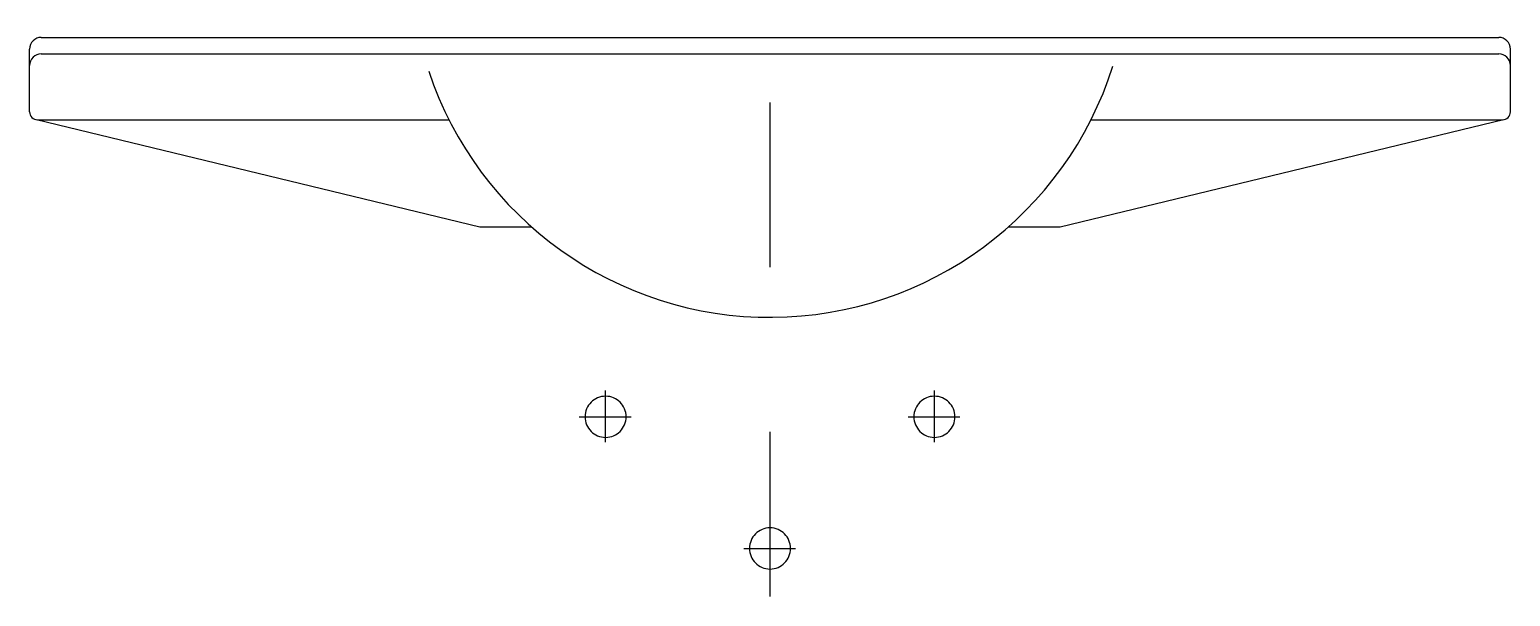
# Model space of a CAD drawing. Extents: x -703.329 to -702.429, y 422.286 to 422.63.
import ezdxf

# ---------------------------------------------------------------- set-up
doc = ezdxf.new("R2010")
doc.units = 0
doc.header["$LTSCALE"] = 0.2
doc.header["$MEASUREMENT"] = 0
for name, pattern in [('AXES', [0.54, 0.3, -0.08, 0.08, -0.08]), ('CACHE', [0.24, 0.12, -0.12]), ('CONTINU', [0])]:
    doc.linetypes.add(name, pattern=pattern)
doc.layers.get('0').update_dxf_attribs({"linetype": 'CONTINUOUS'})
doc.layers.add('DECA_EIXOS', color=5, linetype='AXES')

msp = doc.modelspace()

# ---------------------------------------------------------------- linework, layer by layer
at = {"linetype": 'CONTINU'}
for points in [[(-703.32173, 422.62519, 0.414217), (-703.3288, 422.61811)], [(-702.4288, 422.61811, 0.414212), (-702.43588, 422.62519)], [(-703.32173, 422.61519, 0.414224), (-703.3288, 422.60811)], [(-702.4288, 422.60811, 0.414209), (-702.43588, 422.61519)], [(-703.08623, 422.60475, 0.726542), (-702.6704, 422.60776)], [(-703.3288, 422.57995, 0.41504), (-703.32409, 422.57522)], [(-702.43352, 422.57522, 0.414214), (-702.4288, 422.57993)]]:
    msp.add_lwpolyline(points, format="xyb", dxfattribs=at)
for points in [[(-703.32173, 422.62519), (-702.43588, 422.62519)], [(-703.3288, 422.57995), (-703.3288, 422.61811)], [(-703.32173, 422.61519), (-702.43588, 422.61519)], [(-702.4288, 422.57993), (-702.4288, 422.61811)], [(-703.3246, 422.57524), (-703.05514, 422.51019)], [(-703.32409, 422.57522), (-703.07393, 422.57522)], [(-702.70246, 422.51019), (-702.43301, 422.57524)], [(-702.68368, 422.57522), (-702.43352, 422.57522)], [(-703.05514, 422.51019), (-703.0238, 422.51019)], [(-702.73381, 422.51019), (-702.70246, 422.51019)]]:
    msp.add_lwpolyline(points, dxfattribs=at)
at = {"linetype": 'CACHE'}
for points in [[(-702.97874, 422.40728, 1), (-702.97874, 422.3823)], [(-702.97874, 422.3823, 1), (-702.97874, 422.40728)], [(-702.77887, 422.40728, 1), (-702.77887, 422.3823)], [(-702.77887, 422.3823, 1), (-702.77887, 422.40728)], [(-702.8788, 422.32733, 1), (-702.8788, 422.30235)], [(-702.8788, 422.30235, 1), (-702.8788, 422.32733)]]:
    msp.add_lwpolyline(points, format="xyb", dxfattribs=at)
at = {"layer": 'DECA_EIXOS'}
for points in [[(-702.8788, 422.28575), (-702.8788, 422.62991)], [(-702.97874, 422.3793), (-702.97874, 422.41078)], [(-702.77887, 422.3793), (-702.77887, 422.41078)], [(-702.99473, 422.39479), (-702.96325, 422.39479)], [(-702.79486, 422.39479), (-702.76338, 422.39479)], [(-702.89479, 422.31484), (-702.86331, 422.31484)]]:
    msp.add_lwpolyline(points, dxfattribs=at)

doc.saveas('drawing.dxf')
